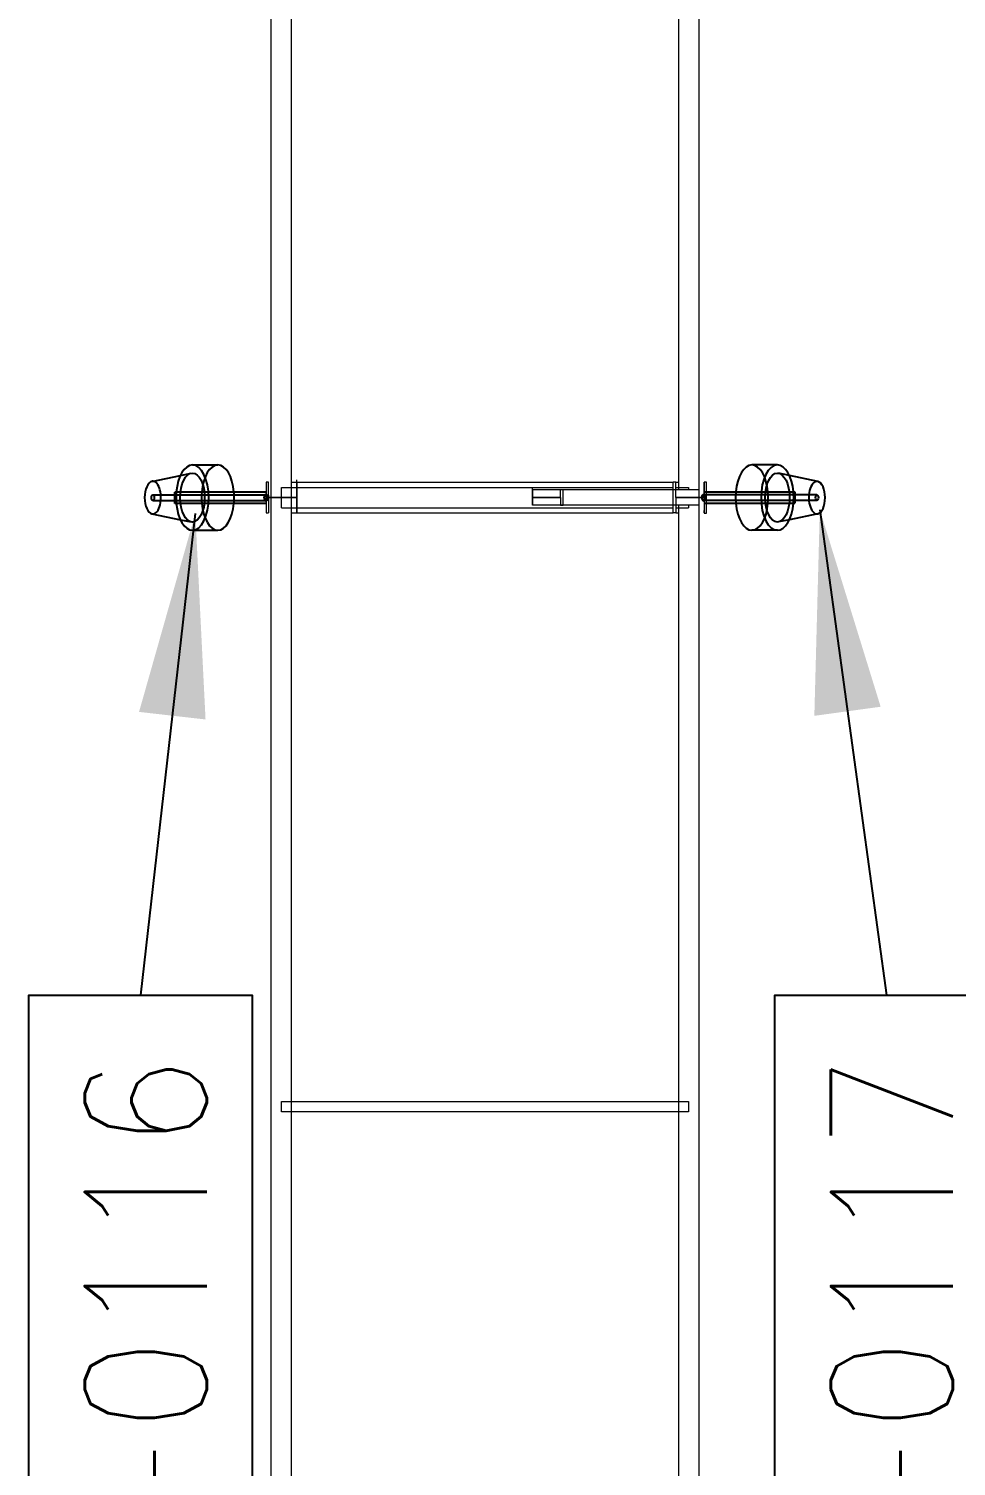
# Model space of a CAD drawing. Header units: inches. Extents: x 295136 to 296247, y 2627183 to 2627409.
# Drawn here: x 295234.86 to 295239.41, y 2627268.83 to 2627275.9 of the extents above; entities that cross this region are included whole.
import ezdxf

# ---------------------------------------------------------------- set-up
doc = ezdxf.new("R2010")
doc.units = ezdxf.units.IN
doc.header["$MEASUREMENT"] = 0
for name, color, linetype in [('_Auto', 7, 'Continuous'), ('Layer 1', 7, 'Continuous'), ('REV.D CLOUD', 2, 'Continuous'), ('硅胶总平面底图 工艺装置区', 253, 'Continuous')]:
    doc.layers.add(name, color=color, linetype=linetype)
doc.styles.add('HZTXT', font='txt_qlt.shx', dxfattribs={"width": 0.7, "bigfont": 'hztxt.shx'})
doc.dimstyles.new('ISO-25', dxfattribs={"dimtxt": 2.5, "dimasz": 2.5, "dimexe": 1.25, "dimexo": 0.625, "dimtad": 1, "dimtxsty": 'HZTXT', "dimcen": 2.5, "dimclrd": 256, "dimclre": 256, "dimclrt": 256, "dimadec": 4, "dimazin": 0, "dimtfac": 1, "dimtmove": 0, "dimatfit": 3, "dimfxl": 1, "dimlwd": -1, "dimlwe": -1, "dimarcsym": 0})

# ---------------------------------------------------------------- blocks, each defined once
blk = doc.blocks.new('pipe rack lighting')
at = {"layer": '硅胶总平面底图 工艺装置区', "color": 1, "linetype": 'Continuous', "lineweight": -3}
for p, q in [((0.3614, 0.1605), (0.2363, 0.1605)), ((0.4204, 0.1088), (0.3676, 0.1197)), ((0.5601, 0.0798), (0.4204, 0.1088)), ((0.2363, 0.0134), (0, 0.0134)), ((0.0005, 0.0283), (0.448, 0.0283)), ((0.556, 0.0134), (0.2363, 0.0134)), ((0.448, 0.0283), (0.448, -0.0275)), ((0.2363, -0.0134), (0, -0.0134)), ((0.0005, -0.0275), (0.448, -0.0275)), ((0.556, -0.0134), (0.2363, -0.0134)), ((0.4204, -0.1088), (0.3676, -0.1197)), ((0.5601, -0.0798), (0.4204, -0.1088)), ((0.3614, -0.1605), (0.2363, -0.1605))]:
    blk.add_line(p, q, dxfattribs=at)
for centre, major_axis, start_param, end_param in [((0.2363, 0), (0, 0.1605), 4.88962, 7.676751), ((0.3614, 0), (0, -0.1605), 3.141593, 6.283185), ((0.3614, 0), (0, 0.1605), 4.88962, 6.283185), ((0.556, 0), (0, -0.0802), 3.038311, 6.283185), ((0.556, 0), (0, 0.0802), 3.244874, 6.179904), ((0.2363, 0), (0, 0.1605), 1.487366, 1.654226), ((0.2363, 0), (0, 0.1605), 1.393566, 1.487366), ((0.2363, 0), (0, -0.1605), 1.39848, 1.748027), ((0.3614, 0), (0, -0.1605), 1.39848, 1.748027), ((0.2363, 0), (0, 0.1605), 1.654226, 1.743113), ((0.2363, 0), (0, -0.1605), 4.884705, 6.283185), ((0.2363, 0), (0, -0.1605), 0, 1.39848), ((0.3614, 0), (0, -0.1605), 0, 1.39848), ((0.556, 0), (0, -0.0802), 0, 0.103282)]:
    blk.add_ellipse(centre, major_axis=major_axis, ratio=0.5, start_param=start_param, end_param=end_param, dxfattribs=at)
for centre, major_axis in [((0.3614, 0), (0, -0.1204)), ((0, 0), (0, 0.0167)), ((0, 0), (0, 0.0167)), ((0, 0), (0, -0.0134)), ((0.556, 0), (0, -0.0134))]:
    blk.add_ellipse(centre, major_axis=major_axis, ratio=0.5, dxfattribs=at)

msp = doc.modelspace()

# ---------------------------------------------------------------- linework, layer by layer
at = {"layer": '_Auto', "color": 7, "linetype": 'Continuous'}
for points in [[(295234.8576, 2627266.2055), (295234.8576, 2627271.1445), (295235.9552, 2627271.1445), (295235.9552, 2627266.2055)], [(295238.5226, 2627266.2055), (295238.5226, 2627271.1445), (295239.6202, 2627271.1445), (295239.6202, 2627266.2055)]]:
    msp.add_lwpolyline(points, close=True, dxfattribs=at)
at = {"layer": 'Layer 1', "color": 0, "lineweight": 5}
for points in [[(295236.149, 2627231.5747), (295236.0483, 2627231.5747), (295236.0483, 2627291.6727)], [(295236.149, 2627231.5747), (295236.149, 2627291.5972)], [(295238.0491, 2627279.5549), (295238.0491, 2627273.6282)], [(295238.1497, 2627279.5549), (295238.1497, 2627273.6282)], [(295236.0232, 2627273.666), (295236.0232, 2627273.5149)], [(295236.0358, 2627273.666), (295236.0232, 2627273.666)], [(295236.0358, 2627273.5904), (295236.0358, 2627273.666)], [(295236.0986, 2627273.5401), (295236.0986, 2627273.6408)], [(295236.0986, 2627273.6408), (295238.0239, 2627273.6408)], [(295236.149, 2627273.666), (295238.0239, 2627273.666)], [(295236.1742, 2627273.666), (295236.1742, 2627273.6785)], [(295236.1742, 2627273.5149), (295236.1742, 2627273.666)], [(295236.1742, 2627273.666), (295236.1742, 2627273.5904)], [(295237.3318, 2627273.6282), (295237.3318, 2627273.6408)], [(295237.4702, 2627273.5904), (295237.3318, 2627273.5904), (295237.3318, 2627273.6282), (295237.3318, 2627273.5527)], [(295237.3318, 2627273.5904), (295237.4702, 2627273.5904), (295237.4702, 2627273.6282)], [(295238.1497, 2627273.6282), (295237.3318, 2627273.6282), (295237.3318, 2627273.5527)], [(295238.1497, 2627273.6282), (295238.1497, 2627273.5527), (295237.3318, 2627273.5527)], [(295237.4828, 2627273.6282), (295237.4702, 2627273.6282)], [(295237.4828, 2627273.5527), (295237.4828, 2627273.6282)], [(295238.1749, 2627273.666), (295238.1749, 2627273.5904), (295238.0365, 2627273.5904), (295238.0365, 2627273.5149), (295238.0239, 2627273.5149), (295238.0239, 2627273.666)], [(295238.0365, 2627273.666), (295238.0239, 2627273.666)], [(295238.0365, 2627273.666), (295238.0491, 2627273.666)], [(295238.1749, 2627273.5904), (295238.0365, 2627273.5904), (295238.0365, 2627273.666)], [(295238.0365, 2627273.6408), (295238.0994, 2627273.6408)], [(295238.0994, 2627273.6408), (295238.0994, 2627273.6282)], [(295238.1749, 2627273.666), (295238.1749, 2627273.5149)], [(295238.1875, 2627273.6659), (295238.1749, 2627273.6659)], [(295238.1875, 2627273.5148), (295238.1875, 2627273.6659)], [(295236.1742, 2627273.5904), (295236.1742, 2627273.5149)], [(295237.3318, 2627273.5527), (295237.3318, 2627273.5904)], [(295237.3318, 2627273.5527), (295237.3318, 2627273.5653)], [(295237.4702, 2627273.5904), (295237.4702, 2627273.5527), (295237.4828, 2627273.5527)], [(295238.0491, 2627273.5527), (295238.0491, 2627267.6259)], [(295238.0994, 2627273.5527), (295238.0994, 2627273.5401)], [(295238.1497, 2627273.5527), (295238.1497, 2627267.6259)], [(295238.1749, 2627273.5904), (295238.1749, 2627273.5149)], [(295238.1749, 2627273.5904), (295238.1749, 2627273.5148)], [(295236.0232, 2627273.5149), (295236.0358, 2627273.5149)], [(295236.0986, 2627273.5401), (295238.0239, 2627273.5401)], [(295236.149, 2627273.5149), (295238.0239, 2627273.5149)], [(295236.1742, 2627273.5149), (295236.1742, 2627273.5275)], [(295238.0365, 2627273.5401), (295238.0994, 2627273.5401)], [(295238.0365, 2627273.5149), (295238.0491, 2627273.5149)], [(295238.1749, 2627273.5149), (295238.1749, 2627273.5275)], [(295238.1749, 2627273.5148), (295238.1875, 2627273.5148)], [(295238.0994, 2627270.5704), (295236.0986, 2627270.5704), (295236.0986, 2627270.6208), (295238.0994, 2627270.6208), (295238.0994, 2627270.5704)]]:
    msp.add_lwpolyline(points, dxfattribs=at)
at = {"layer": 'Layer 1', "color": 7, "lineweight": 5, "true_color": 0xffffff}
for points in [[(295236.0358, 2627273.603), (295236.0232, 2627273.603), (295236.0232, 2627273.5904), (295236.0232, 2627273.5778), (295236.0358, 2627273.5778), (295236.0358, 2627273.603)], [(295236.0232, 2627273.603), (295236.0232, 2627273.5904)], [(295236.0358, 2627273.603), (295236.0232, 2627273.603)], [(295236.0358, 2627273.603), (295236.0232, 2627273.603), (295236.0232, 2627273.5904), (295236.0232, 2627273.5778), (295236.0358, 2627273.5778), (295236.0358, 2627273.603)], [(295236.0232, 2627273.5904), (295236.0232, 2627273.5778), (295236.0358, 2627273.5778), (295236.0358, 2627273.5904)], [(295236.0358, 2627273.603), (295236.0358, 2627273.6156)], [(295236.0358, 2627273.603), (295236.0358, 2627273.5904)], [(295236.0358, 2627273.5904), (295236.0358, 2627273.603)], [(295238.1749, 2627273.5778), (295238.1875, 2627273.5778), (295238.1875, 2627273.5904), (295238.1875, 2627273.603), (295238.1749, 2627273.603), (295238.1749, 2627273.5778)], [(295238.1875, 2627273.5904), (295238.1875, 2627273.603), (295238.1749, 2627273.603), (295238.1749, 2627273.5904)], [(295238.1749, 2627273.5778), (295238.1875, 2627273.5778), (295238.1875, 2627273.5904), (295238.1875, 2627273.603), (295238.1749, 2627273.603), (295238.1749, 2627273.5778)], [(295238.1749, 2627273.5778), (295238.1875, 2627273.5778)]]:
    msp.add_lwpolyline(points, dxfattribs=at)
at = {"layer": 'Layer 1', "color": 1, "lineweight": 5}
msp.add_lwpolyline([(295238.1749, 2627273.5778), (295238.1875, 2627273.5778), (295238.1875, 2627273.5904), (295238.1875, 2627273.603), (295238.1749, 2627273.603), (295238.1749, 2627273.5778)], dxfattribs=at)
at = {"layer": 'Layer 1', "color": 0, "lineweight": 5}
for points in [[(295238.1749, 2627273.5904), (295238.1749, 2627273.5904), (295238.0365, 2627273.5904), (295238.0365, 2627273.5904), (295238.0365, 2627273.5904), (295238.1749, 2627273.5904), (295238.1749, 2627273.5904), (295238.1749, 2627273.5904), (295238.1749, 2627273.6659), (295238.1749, 2627273.6659)], [(295236.0358, 2627273.5904), (295236.0358, 2627273.5904), (295236.1742, 2627273.5904), (295236.1742, 2627273.5904), (295236.1742, 2627273.5904), (295236.0358, 2627273.5904), (295236.0358, 2627273.5904), (295236.0358, 2627273.5904), (295236.0358, 2627273.5149), (295236.0358, 2627273.5149)]]:
    msp.add_open_spline(points, degree=3, knots=[0, 0, 0, 0, 1, 1, 1, 2, 2, 2, 3, 3, 3, 3], dxfattribs=at)

# ---------------------------------------------------------------- block references
at = {"rotation": 180}
msp.add_blockref('pipe rack lighting', (295236.0228, 2627273.5905), dxfattribs=at)
msp.add_blockref('pipe rack lighting', (295238.1739, 2627273.5904))

# ---------------------------------------------------------------- texts
at = {"layer": '_Auto', "color": 7, "style": 'HZTXT', "width": 0.9}
for s, p in [('02-L-0116', (295235.733, 2627266.474)), ('02-L-0117', (295239.3981, 2627266.474))]:
    msp.add_text(s, height=0.6, rotation=90, dxfattribs=at).set_placement(p)

# ---------------------------------------------------------------- leaders
at = {"layer": 'REV.D CLOUD', "color": 136}
for points in [[(295235.6758, 2627273.5119), (295235.4064, 2627271.1445)], [(295238.7439, 2627273.5307), (295239.0714, 2627271.1445)]]:
    msp.add_leader(points, dimstyle='ISO-25', override={"dimasz": 1, "dimgap": 0.625, "dimtad": 0, "dimclrd": 136}, dxfattribs=at)

doc.saveas('drawing.dxf')
